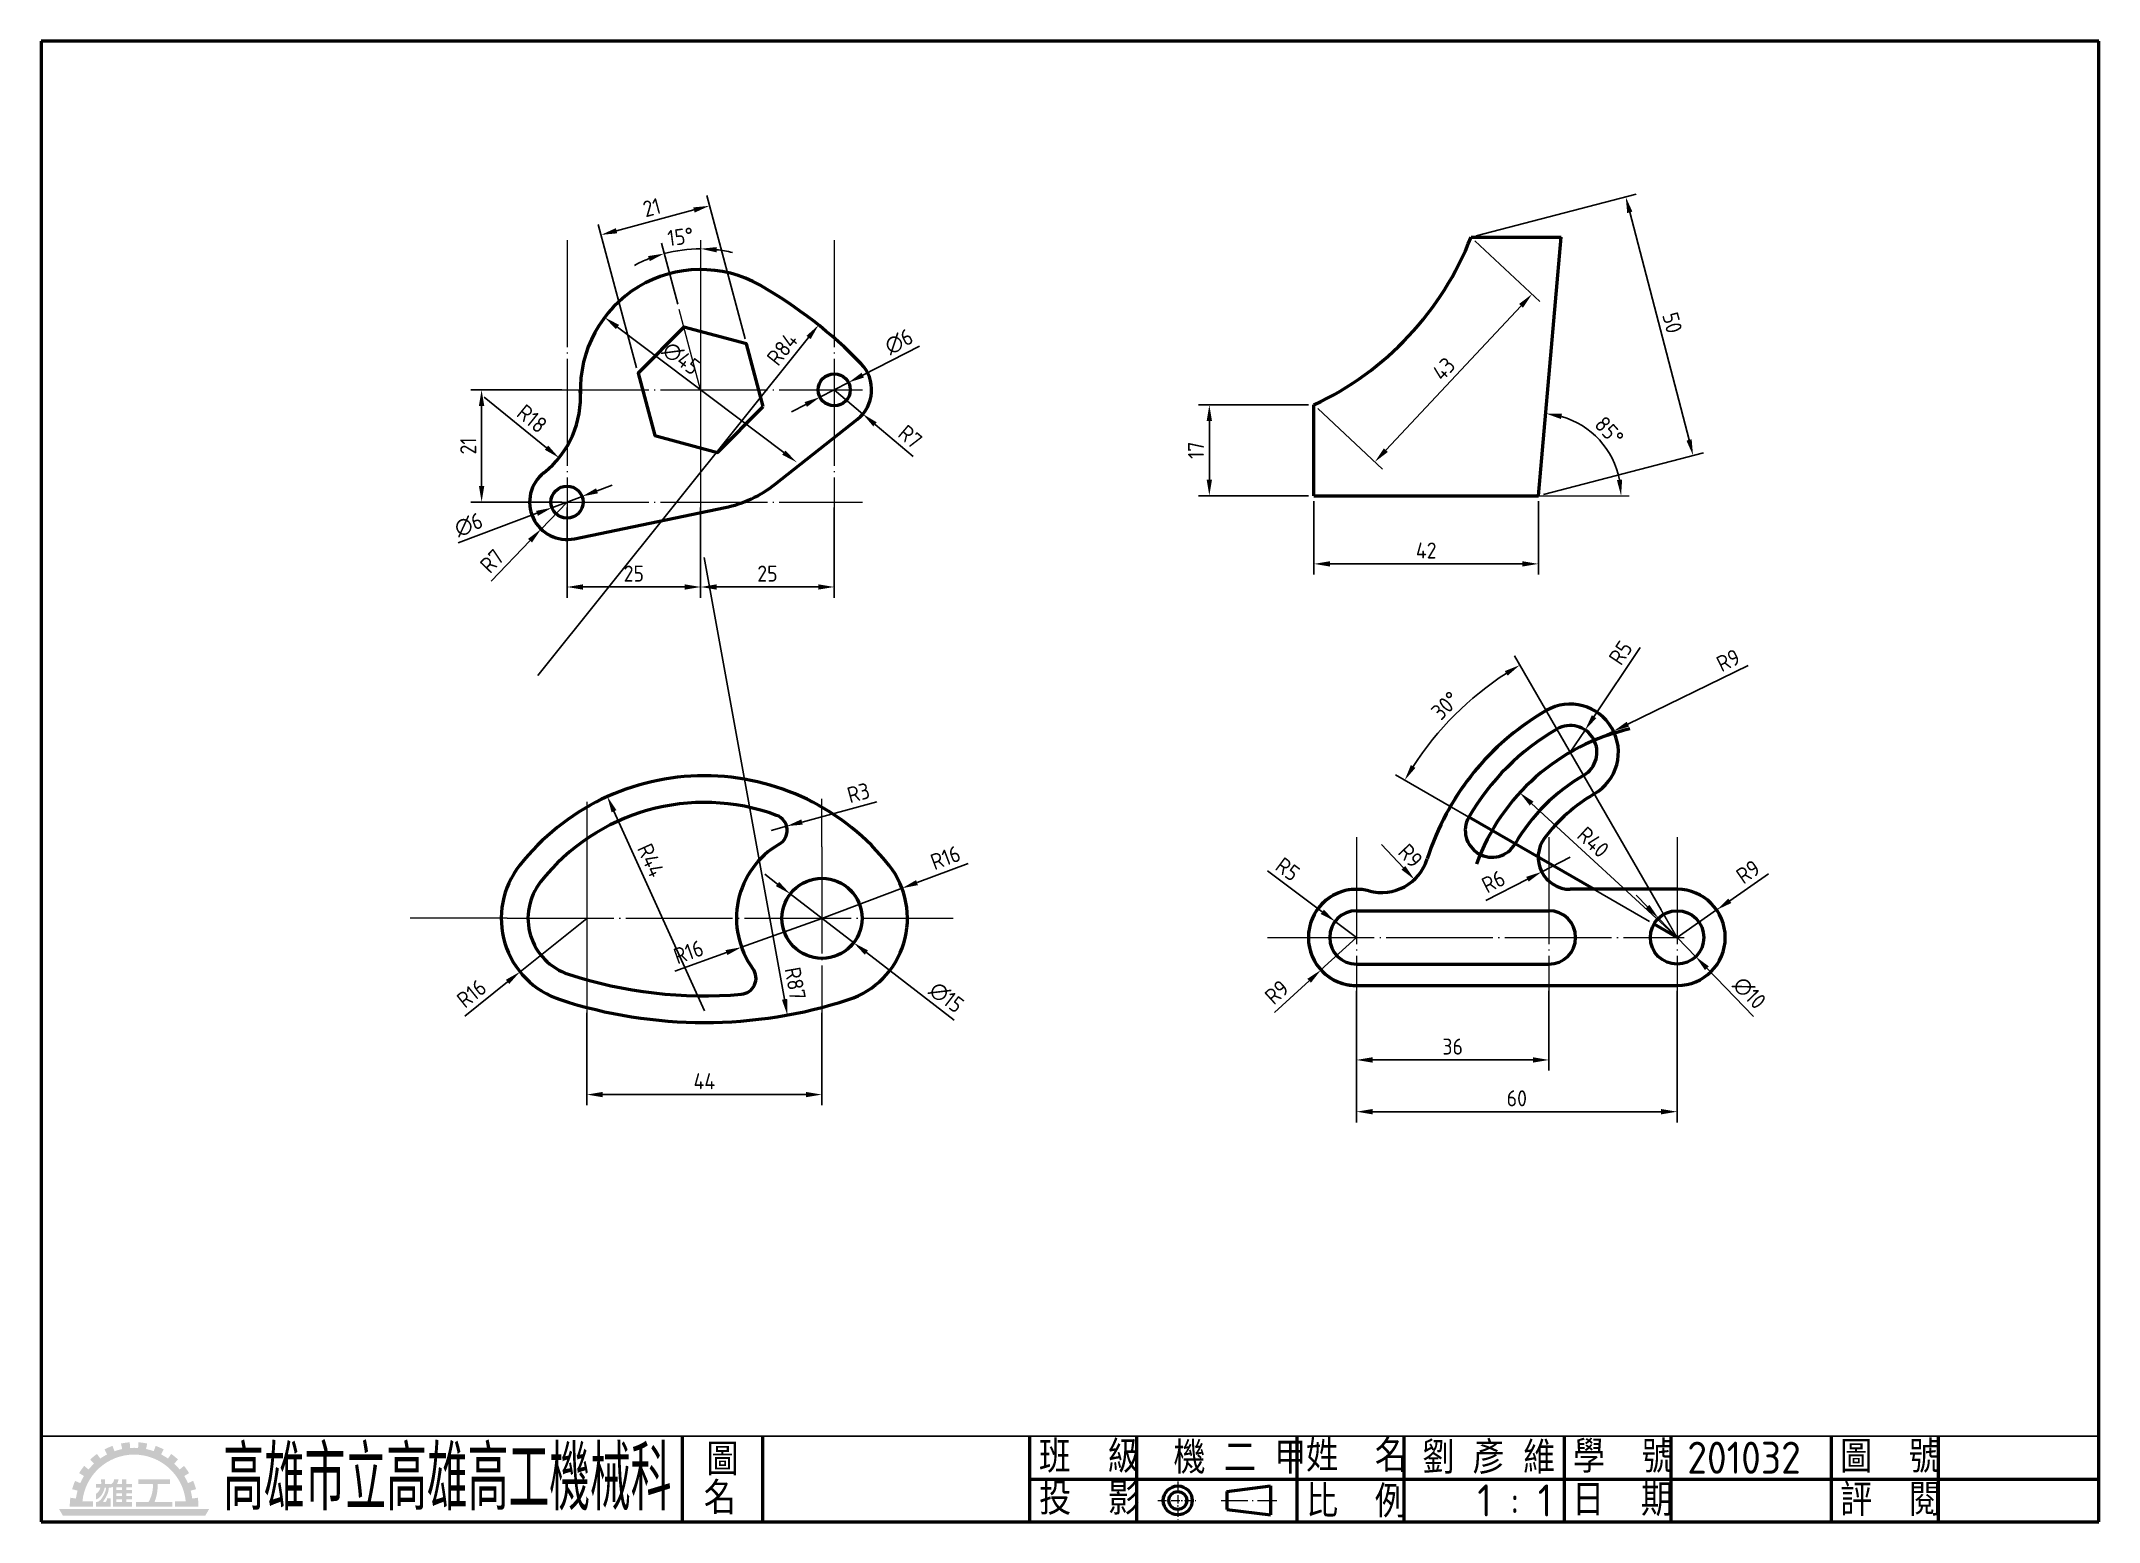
# Model space of a CAD drawing. Extents: x 25 to 410, y 10 to 287.
import ezdxf
from ezdxf.enums import TextEntityAlignment as Align

# ---------------------------------------------------------------- set-up
doc = ezdxf.new("R2010")
doc.units = 0
doc.header["$PDMODE"] = 3
for name, pattern in [('中心線', [22.2, 20, -1, 0.2, -1]), ('中心線5', [6.8, 5, -0.8, 0.2, -0.8]), ('中心線5偏位', [5.1, 2, -0.5, 0.1, -0.5, 2])]:
    doc.linetypes.add(name, pattern=pattern)
doc.layers.get('0').update_dxf_attribs({"linetype": 'CONTINUOUS'})
doc.layers.get('Defpoints').update_dxf_attribs({"linetype": 'CONTINUOUS'})
for name, color, linetype, lineweight in [('中心線層', 2, '中心線', 18), ('尺度線層', 3, 'CONTINUOUS', 18), ('文字層', 6, 'CONTINUOUS', 18), ('輪廓線層', 7, 'CONTINUOUS', 50)]:
    doc.layers.add(name, color=color, linetype=linetype, lineweight=lineweight)
doc.styles.add('CNS', font='isocp.shx', dxfattribs={"bigfont": 'chineset.shx'})
doc.dimstyles.new('CNS', dxfattribs={"dimscale": 0, "dimtxt": 3, "dimasz": 3, "dimexe": 2, "dimexo": 1, "dimgap": 1, "dimtad": 1, "dimdsep": 46, "dimtxsty": 'CNS', "dimcen": 0, "dimclrt": 1, "dimadec": 0, "dimazin": 0, "dimtfac": 1, "dimtmove": 0, "dimatfit": 3, "dimfxl": 1, "dimtolj": 1, "dimtzin": 0, "dimarcsym": 0})
doc.dimstyles.new('CNS$3', dxfattribs={"dimscale": 0, "dimtxt": 3, "dimasz": 3, "dimexe": 2, "dimexo": 1, "dimgap": 1, "dimtad": 1, "dimdsep": 46, "dimtxsty": 'CNS', "dimcen": 0, "dimclrt": 1, "dimadec": 0, "dimazin": 0, "dimtfac": 1, "dimtmove": 0, "dimatfit": 0, "dimfxl": 1, "dimtolj": 1, "dimtzin": 0, "dimarcsym": 0})
doc.dimstyles.new('CNS$4', dxfattribs={"dimscale": 0, "dimtxt": 3, "dimasz": 3, "dimexe": 2, "dimexo": 1, "dimgap": 1, "dimtad": 1, "dimdsep": 46, "dimtxsty": 'CNS', "dimcen": 0, "dimclrt": 1, "dimadec": 0, "dimazin": 0, "dimtfac": 1, "dimtmove": 0, "dimatfit": 0, "dimfxl": 1, "dimtolj": 1, "dimtzin": 0, "dimarcsym": 0})

# ---------------------------------------------------------------- blocks, each defined once
blk = doc.blocks.new('*D0')
at = {"layer": 'Defpoints', "color": 0}
for p in [(293.27, 164.41), (328.6, 123.66), (326.77, 121.83), (331.1, 119.33), (331.1, 119.33)]:
    blk.add_point(p, dxfattribs=at)
at = {"layer": '尺度線層', "color": 0, "lineweight": -2}
for p, q in [((328.1, 124.52), (300.67, 172.03)), ((325.9, 122.33), (278.4, 149.75))]:
    blk.add_line(p, q, dxfattribs=at)
blk.add_arc((331.1, 119.33), 58.85, 122.921, 147.079, dxfattribs=at)
at = {"layer": '尺度線層', "color": 0}
for points in [[(298.85, 169.16), (299.38, 168.3), (301.67, 170.29)], [(282.13, 151.05), (281.27, 151.57), (280.13, 148.75)]]:
    blk.add_solid(points, dxfattribs=at)
at = {"layer": '尺度線層', "color": 1, "insert": (287.72, 162.71), "char_height": 3, "attachment_point": 5, "rotation": 45, "style": 'CNS'}
blk.add_mtext('\\A1;30°', dxfattribs=at)
blk = doc.blocks.new('*D1')
at = {"layer": 'Defpoints', "color": 0}
for p in [(123.39, 200.77), (148.39, 200.77), (148.39, 184.89)]:
    blk.add_point(p, dxfattribs=at)
at = {"layer": '尺度線層', "color": 0, "lineweight": -2}
for p, q in [((123.39, 199.77), (123.39, 182.89)), ((148.39, 199.77), (148.39, 182.89)), ((126.39, 184.89), (145.39, 184.89))]:
    blk.add_line(p, q, dxfattribs=at)
at = {"layer": '尺度線層', "color": 0}
for points in [[(126.39, 185.39), (126.39, 184.39), (123.39, 184.89)], [(145.39, 185.39), (145.39, 184.39), (148.39, 184.89)]]:
    blk.add_solid(points, dxfattribs=at)
at = {"layer": '尺度線層', "color": 1, "insert": (135.89, 187.39), "char_height": 3, "attachment_point": 5, "style": 'CNS'}
blk.add_mtext('\\A1;25', dxfattribs=at)
blk = doc.blocks.new('*D2')
at = {"layer": 'Defpoints', "color": 0}
for p in [(148.39, 200.77), (173.39, 200.77), (173.39, 184.89)]:
    blk.add_point(p, dxfattribs=at)
at = {"layer": '尺度線層', "color": 0, "lineweight": -2}
for p, q in [((148.39, 199.77), (148.39, 182.89)), ((173.39, 199.77), (173.39, 182.89)), ((151.39, 184.89), (170.39, 184.89))]:
    blk.add_line(p, q, dxfattribs=at)
at = {"layer": '尺度線層', "color": 0}
for points in [[(151.39, 185.39), (151.39, 184.39), (148.39, 184.89)], [(170.39, 185.39), (170.39, 184.39), (173.39, 184.89)]]:
    blk.add_solid(points, dxfattribs=at)
at = {"layer": '尺度線層', "color": 1, "insert": (160.89, 187.39), "char_height": 3, "attachment_point": 5, "style": 'CNS'}
blk.add_mtext('\\A1;25', dxfattribs=at)
blk = doc.blocks.new('*D3')
at = {"layer": 'Defpoints', "color": 0}
for p in [(123.39, 221.77), (107.41, 200.77), (123.39, 200.77)]:
    blk.add_point(p, dxfattribs=at)
at = {"layer": '尺度線層', "color": 0, "lineweight": -2}
for p, q in [((122.39, 221.77), (105.41, 221.77)), ((107.41, 218.77), (107.41, 203.77)), ((122.39, 200.77), (105.41, 200.77))]:
    blk.add_line(p, q, dxfattribs=at)
at = {"layer": '尺度線層', "color": 0}
for points in [[(106.91, 218.77), (107.91, 218.77), (107.41, 221.77)], [(106.91, 203.77), (107.91, 203.77), (107.41, 200.77)]]:
    blk.add_solid(points, dxfattribs=at)
at = {"layer": '尺度線層', "color": 1, "insert": (104.91, 211.27), "char_height": 3, "attachment_point": 5, "rotation": 90, "style": 'CNS'}
blk.add_mtext('\\A1;21', dxfattribs=at)
blk = doc.blocks.new('*D4')
at = {"layer": 'Defpoints', "color": 0}
for p in [(126.2, 201.83), (120.58, 199.72)]:
    blk.add_point(p, dxfattribs=at)
at = {"layer": '尺度線層', "color": 0, "lineweight": -2}
for p, q in [((126.2, 201.83), (120.58, 199.72)), ((129.01, 202.88), (131.82, 203.94)), ((117.77, 198.67), (103.03, 193.13))]:
    blk.add_line(p, q, dxfattribs=at)
at = {"layer": '尺度線層', "color": 0}
for points in [[(128.83, 203.35), (129.18, 202.41), (126.2, 201.83)], [(117.6, 199.13), (117.95, 198.2), (120.58, 199.72)]]:
    blk.add_solid(points, dxfattribs=at)
at = {"layer": '尺度線層', "color": 1, "insert": (104.98, 196.53), "char_height": 3, "attachment_point": 5, "rotation": 20.5721, "style": 'CNS'}
blk.add_mtext('\\A1;∅6', dxfattribs=at)
blk = doc.blocks.new('*D5')
at = {"layer": 'Defpoints', "color": 0}
for p in [(123.39, 200.77), (118.55, 195.72)]:
    blk.add_point(p, dxfattribs=at)
at = {"layer": '尺度線層', "color": 0, "lineweight": -2}
for p, q in [((123.39, 200.77), (118.55, 195.72)), ((116.47, 193.56), (109.21, 185.98))]:
    blk.add_line(p, q, dxfattribs=at)
at = {"layer": '尺度線層', "color": 0}
blk.add_solid([(116.11, 193.9), (116.83, 193.21), (118.55, 195.72)], dxfattribs=at)
at = {"layer": '尺度線層', "color": 1, "insert": (109.34, 189.74), "char_height": 3, "attachment_point": 5, "rotation": 46.1966, "style": 'CNS'}
blk.add_mtext('\\A1;R7', dxfattribs=at)
blk = doc.blocks.new('*D6')
at = {"layer": 'Defpoints', "color": 0}
for p in [(107.91, 220.41), (121.89, 209.06)]:
    blk.add_point(p, dxfattribs=at)
at = {"layer": '尺度線層', "color": 0, "lineweight": -2}
blk.add_line((107.91, 220.41), (119.56, 210.95), dxfattribs=at)
at = {"layer": '尺度線層', "color": 0}
blk.add_solid([(119.87, 211.34), (119.24, 210.56), (121.89, 209.06)], dxfattribs=at)
at = {"layer": '尺度線層', "color": 1, "insert": (116.85, 216.37), "char_height": 3, "attachment_point": 5, "rotation": 320.9192, "style": 'CNS'}
blk.add_mtext('\\A1;R18', dxfattribs=at)
blk = doc.blocks.new('*D7')
at = {"layer": 'Defpoints', "color": 0}
for p in [(170.72, 220.41), (176.06, 223.14)]:
    blk.add_point(p, dxfattribs=at)
at = {"layer": '尺度線層', "color": 0, "lineweight": -2}
for p, q in [((178.73, 224.51), (189.32, 229.94)), ((170.72, 220.41), (176.06, 223.14)), ((168.05, 219.04), (165.38, 217.67))]:
    blk.add_line(p, q, dxfattribs=at)
at = {"layer": '尺度線層', "color": 0}
for points in [[(178.5, 224.96), (178.96, 224.07), (176.06, 223.14)], [(167.82, 219.48), (168.28, 218.59), (170.72, 220.41)]]:
    blk.add_solid(points, dxfattribs=at)
at = {"layer": '尺度線層', "color": 1, "insert": (185.49, 230.78), "char_height": 3, "attachment_point": 5, "rotation": 27.1392, "style": 'CNS'}
blk.add_mtext('\\A1;∅6', dxfattribs=at)
blk = doc.blocks.new('*D8')
at = {"layer": 'Defpoints', "color": 0}
for p in [(173.39, 221.77), (178.73, 217.25)]:
    blk.add_point(p, dxfattribs=at)
at = {"layer": '尺度線層', "color": 0, "lineweight": -2}
for p, q in [((173.39, 221.77), (178.73, 217.25)), ((181.02, 215.31), (188.13, 209.29))]:
    blk.add_line(p, q, dxfattribs=at)
at = {"layer": '尺度線層', "color": 0}
blk.add_solid([(181.34, 215.69), (180.7, 214.93), (178.73, 217.25)], dxfattribs=at)
at = {"layer": '尺度線層', "color": 1, "insert": (187.61, 213), "char_height": 3, "attachment_point": 5, "rotation": 319.7142, "style": 'CNS'}
blk.add_mtext('\\A1;R7', dxfattribs=at)
blk = doc.blocks.new('*D9')
at = {"layer": 'Defpoints', "color": 0}
for p in [(150.04, 256.19), (156.96, 230.35), (136.68, 224.91)]:
    blk.add_point(p, dxfattribs=at)
at = {"layer": '尺度線層', "color": 0, "lineweight": -2}
for p, q in [((156.71, 231.31), (149.52, 258.12)), ((132.65, 251.53), (147.14, 255.42)), ((136.42, 225.88), (129.24, 252.69))]:
    blk.add_line(p, q, dxfattribs=at)
at = {"layer": '尺度線層', "color": 0}
for points in [[(147.01, 255.9), (147.27, 254.93), (150.04, 256.19)], [(132.52, 252.02), (132.78, 251.05), (129.76, 250.76)]]:
    blk.add_solid(points, dxfattribs=at)
at = {"layer": '尺度線層', "color": 1, "insert": (139.25, 255.89), "char_height": 3, "attachment_point": 5, "rotation": 15, "style": 'CNS'}
blk.add_mtext('\\A1;21', dxfattribs=at)
blk = doc.blocks.new('*D10')
at = {"layer": 'Defpoints', "color": 0}
for p in [(130.43, 235.33), (166.35, 208.22)]:
    blk.add_point(p, dxfattribs=at)
at = {"layer": '尺度線層', "color": 0, "lineweight": -2}
blk.add_line((163.95, 210.02), (132.83, 233.52), dxfattribs=at)
at = {"layer": '尺度線層', "color": 0}
for points in [[(133.13, 233.92), (132.53, 233.12), (130.43, 235.33)], [(164.26, 210.42), (163.65, 209.63), (166.35, 208.22)]]:
    blk.add_solid(points, dxfattribs=at)
at = {"layer": '尺度線層', "color": 1, "insert": (144.76, 227.65), "char_height": 3, "attachment_point": 5, "rotation": 322.9493, "style": 'CNS'}
blk.add_mtext('\\A1;∅45', dxfattribs=at)
blk = doc.blocks.new('*D11')
at = {"layer": 'Defpoints', "color": 0}
for p in [(170.46, 233.9), (117.96, 168.33)]:
    blk.add_point(p, dxfattribs=at)
at = {"layer": '尺度線層', "color": 0, "lineweight": -2}
blk.add_line((117.96, 168.33), (168.58, 231.56), dxfattribs=at)
at = {"layer": '尺度線層', "color": 0}
blk.add_solid([(168.19, 231.87), (168.97, 231.25), (170.46, 233.9)], dxfattribs=at)
at = {"layer": '尺度線層', "color": 1, "insert": (163.67, 229.42), "char_height": 3, "attachment_point": 5, "rotation": 51.3153, "style": 'CNS'}
blk.add_mtext('\\A1;R84', dxfattribs=at)
blk = doc.blocks.new('*D12')
at = {"layer": 'Defpoints', "color": 0}
for p in [(146.09, 248.06), (148.39, 249.78), (144.36, 236.82), (148.39, 221.77), (148.39, 196.62)]:
    blk.add_point(p, dxfattribs=at)
at = {"layer": '尺度線層', "color": 0, "lineweight": -2}
blk.add_line((144.1, 237.78), (141.05, 249.19), dxfattribs=at)
for start, end in [(90, 105), (76.9623, 83.4812), (111.5188, 118.0377)]:
    blk.add_arc((148.39, 221.77), 26.38, start, end, dxfattribs=at)
at = {"layer": '尺度線層', "color": 0}
for points in [[(138.56, 246.79), (138.87, 245.84), (141.56, 247.26)], [(151.36, 247.49), (151.42, 248.48), (148.39, 248.16)]]:
    blk.add_solid(points, dxfattribs=at)
at = {"layer": '尺度線層', "color": 1, "insert": (144.62, 250.41), "char_height": 3, "attachment_point": 5, "rotation": 7.5, "style": 'CNS'}
blk.add_mtext('\\A1;15°', dxfattribs=at)
blk = doc.blocks.new('*D13')
at = {"layer": 'Defpoints', "color": 0}
for p in [(263.15, 201.96), (305.15, 201.96), (305.15, 189.21)]:
    blk.add_point(p, dxfattribs=at)
at = {"layer": '尺度線層', "color": 0, "lineweight": -2}
for p, q in [((263.15, 200.96), (263.15, 187.21)), ((305.15, 200.96), (305.15, 187.21)), ((266.15, 189.21), (302.15, 189.21))]:
    blk.add_line(p, q, dxfattribs=at)
at = {"layer": '尺度線層', "color": 0}
for points in [[(266.15, 189.71), (266.15, 188.71), (263.15, 189.21)], [(302.15, 189.71), (302.15, 188.71), (305.15, 189.21)]]:
    blk.add_solid(points, dxfattribs=at)
at = {"layer": '尺度線層', "color": 1, "insert": (284.15, 191.71), "char_height": 3, "attachment_point": 5, "style": 'CNS'}
blk.add_mtext('\\A1;42', dxfattribs=at)
blk = doc.blocks.new('*D14')
at = {"layer": 'Defpoints', "color": 0}
for p in [(263.15, 218.96), (243.57, 201.96), (263.15, 201.96)]:
    blk.add_point(p, dxfattribs=at)
at = {"layer": '尺度線層', "color": 0, "lineweight": -2}
for p, q in [((262.15, 218.96), (241.57, 218.96)), ((243.57, 215.96), (243.57, 204.96)), ((262.15, 201.96), (241.57, 201.96))]:
    blk.add_line(p, q, dxfattribs=at)
at = {"layer": '尺度線層', "color": 0}
for points in [[(243.07, 215.96), (244.07, 215.96), (243.57, 218.96)], [(243.07, 204.96), (244.07, 204.96), (243.57, 201.96)]]:
    blk.add_solid(points, dxfattribs=at)
at = {"layer": '尺度線層', "color": 1, "insert": (241.07, 210.46), "char_height": 3, "attachment_point": 5, "rotation": 90, "style": 'CNS'}
blk.add_mtext('\\A1;17', dxfattribs=at)
blk = doc.blocks.new('*D15')
at = {"layer": 'Defpoints', "color": 0}
for p in [(292.54, 250.34), (303.94, 239.67), (263.15, 218.96)]:
    blk.add_point(p, dxfattribs=at)
at = {"layer": '尺度線層', "color": 0, "lineweight": -2}
for p, q in [((293.27, 249.66), (305.4, 238.31)), ((276.59, 210.48), (301.89, 237.48)), ((263.88, 218.28), (276, 206.92))]:
    blk.add_line(p, q, dxfattribs=at)
at = {"layer": '尺度線層', "color": 0}
for points in [[(301.52, 237.83), (302.25, 237.14), (303.94, 239.67)], [(276.23, 210.82), (276.96, 210.14), (274.54, 208.29)]]:
    blk.add_solid(points, dxfattribs=at)
at = {"layer": '尺度線層', "color": 1, "insert": (287.42, 225.69), "char_height": 3, "attachment_point": 5, "rotation": 46.8762, "style": 'CNS'}
blk.add_mtext('\\A1;43', dxfattribs=at)
blk = doc.blocks.new('*D17')
at = {"layer": 'Defpoints', "color": 0}
for p in [(292.54, 250.34), (334.08, 209.5), (305.15, 201.96)]:
    blk.add_point(p, dxfattribs=at)
at = {"layer": '尺度線層', "color": 0, "lineweight": -2}
for p, q in [((293.51, 250.6), (323.41, 258.39)), ((322.23, 254.98), (333.33, 212.4)), ((306.12, 202.21), (336.02, 210))]:
    blk.add_line(p, q, dxfattribs=at)
at = {"layer": '尺度線層', "color": 0}
for points in [[(322.72, 255.1), (321.75, 254.85), (321.48, 257.88)], [(333.81, 212.53), (332.84, 212.27), (334.08, 209.5)]]:
    blk.add_solid(points, dxfattribs=at)
at = {"layer": '尺度線層', "color": 1, "insert": (330.2, 234.32), "char_height": 3, "attachment_point": 5, "rotation": 284.6032, "style": 'CNS'}
blk.add_mtext('\\A1;50', dxfattribs=at)
blk = doc.blocks.new('*D18')
at = {"layer": 'Defpoints', "color": 0}
for p in [(309.38, 250.34), (318.75, 209.29), (305.15, 201.96), (305.15, 201.96), (322.14, 201.96)]:
    blk.add_point(p, dxfattribs=at)
at = {"layer": '尺度線層', "color": 0, "lineweight": -2}
blk.add_arc((305.15, 201.96), 15.45, 11.1395, 73.8605, dxfattribs=at)
at = {"layer": '尺度線層', "color": 0}
for points in [[(309.36, 216.31), (309.54, 217.3), (306.5, 217.35)], [(320.81, 204.99), (319.82, 204.9), (320.61, 201.96)]]:
    blk.add_solid(points, dxfattribs=at)
at = {"layer": '尺度線層', "color": 1, "insert": (318.39, 214.09), "char_height": 3, "attachment_point": 5, "rotation": 312.5, "style": 'CNS'}
blk.add_mtext('\\A1;85°', dxfattribs=at)
blk = doc.blocks.new('*D19')
at = {"layer": 'Defpoints', "color": 0}
for p in [(127.09, 106.23), (171.09, 106.24), (171.09, 89.93)]:
    blk.add_point(p, dxfattribs=at)
at = {"layer": '尺度線層', "color": 0, "lineweight": -2}
for p, q in [((127.09, 105.23), (127.09, 87.93)), ((171.09, 105.24), (171.09, 87.93)), ((130.09, 89.93), (168.09, 89.93))]:
    blk.add_line(p, q, dxfattribs=at)
at = {"layer": '尺度線層', "color": 0}
for points in [[(130.09, 90.43), (130.09, 89.43), (127.09, 89.93)], [(168.09, 90.43), (168.09, 89.43), (171.09, 89.93)]]:
    blk.add_solid(points, dxfattribs=at)
at = {"layer": '尺度線層', "color": 1, "insert": (149.09, 92.43), "char_height": 3, "attachment_point": 5, "style": 'CNS'}
blk.add_mtext('\\A1;44', dxfattribs=at)
blk = doc.blocks.new('*D20')
at = {"layer": 'Defpoints', "color": 0}
for p in [(127.09, 122.9), (114.6, 112.9)]:
    blk.add_point(p, dxfattribs=at)
at = {"layer": '尺度線層', "color": 0, "lineweight": -2}
for p, q in [((127.09, 122.9), (114.6, 112.9)), ((112.26, 111.02), (104.26, 104.62))]:
    blk.add_line(p, q, dxfattribs=at)
at = {"layer": '尺度線層', "color": 0}
blk.add_solid([(111.95, 111.41), (112.57, 110.63), (114.6, 112.9)], dxfattribs=at)
at = {"layer": '尺度線層', "color": 1, "insert": (105.53, 108.83), "char_height": 3, "attachment_point": 5, "rotation": 38.6923, "style": 'CNS'}
blk.add_mtext('\\A1;R16', dxfattribs=at)
blk = doc.blocks.new('*D22')
at = {"layer": 'Defpoints', "color": 0}
for p in [(165.15, 127.48), (177.03, 118.33)]:
    blk.add_point(p, dxfattribs=at)
at = {"layer": '尺度線層', "color": 0, "lineweight": -2}
for p, q in [((162.77, 129.31), (160.4, 131.14)), ((165.15, 127.48), (177.03, 118.33)), ((179.41, 116.5), (195.84, 103.84))]:
    blk.add_line(p, q, dxfattribs=at)
at = {"layer": '尺度線層', "color": 0}
for points in [[(163.08, 129.71), (162.47, 128.92), (165.15, 127.48)], [(179.71, 116.89), (179.1, 116.1), (177.03, 118.33)]]:
    blk.add_solid(points, dxfattribs=at)
at = {"layer": '尺度線層', "color": 1, "insert": (194.38, 108.11), "char_height": 3, "attachment_point": 5, "rotation": 322.3863, "style": 'CNS'}
blk.add_mtext('\\A1;∅15', dxfattribs=at)
blk = doc.blocks.new('*D23')
at = {"layer": 'Defpoints', "color": 0}
for p in [(186.07, 128.53), (171.09, 122.9)]:
    blk.add_point(p, dxfattribs=at)
at = {"layer": '尺度線層', "color": 0, "lineweight": -2}
for p, q in [((188.88, 129.58), (198.47, 133.18)), ((171.09, 122.9), (186.07, 128.53))]:
    blk.add_line(p, q, dxfattribs=at)
at = {"layer": '尺度線層', "color": 0}
blk.add_solid([(188.7, 130.05), (189.05, 129.11), (186.07, 128.53)], dxfattribs=at)
at = {"layer": '尺度線層', "color": 1, "insert": (194.2, 134.25), "char_height": 3, "attachment_point": 5, "rotation": 20.5678, "style": 'CNS'}
blk.add_mtext('\\A1;R16', dxfattribs=at)
blk = doc.blocks.new('*D24')
at = {"layer": 'Defpoints', "color": 0}
for p in [(171.09, 122.9), (156.03, 117.5)]:
    blk.add_point(p, dxfattribs=at)
at = {"layer": '尺度線層', "color": 0, "lineweight": -2}
for p, q in [((171.09, 122.9), (156.03, 117.5)), ((153.21, 116.49), (143.56, 113.02))]:
    blk.add_line(p, q, dxfattribs=at)
at = {"layer": '尺度線層', "color": 0}
blk.add_solid([(153.04, 116.96), (153.38, 116.02), (156.03, 117.5)], dxfattribs=at)
at = {"layer": '尺度線層', "color": 1, "insert": (146.13, 116.6), "char_height": 3, "attachment_point": 5, "rotation": 19.7446, "style": 'CNS'}
blk.add_mtext('\\A1;R16', dxfattribs=at)
blk = doc.blocks.new('*D26')
at = {"layer": 'Defpoints', "color": 0}
for p in [(161.57, 139.35), (164.47, 140.14)]:
    blk.add_point(p, dxfattribs=at)
at = {"layer": '尺度線層', "color": 0, "lineweight": -2}
for p, q in [((167.36, 140.92), (181.34, 144.72)), ((161.57, 139.35), (164.47, 140.14))]:
    blk.add_line(p, q, dxfattribs=at)
at = {"layer": '尺度線層', "color": 0}
blk.add_solid([(167.23, 141.41), (167.49, 140.44), (164.47, 140.14)], dxfattribs=at)
at = {"layer": '尺度線層', "color": 1, "insert": (177.92, 146.38), "char_height": 3, "attachment_point": 5, "rotation": 15.1977, "style": 'CNS'}
blk.add_mtext('\\A1;R3', dxfattribs=at)
blk = doc.blocks.new('*D27')
at = {"layer": 'Defpoints', "color": 0}
for p in [(130.94, 145.67), (149.09, 105.58)]:
    blk.add_point(p, dxfattribs=at)
at = {"layer": '尺度線層', "color": 0, "lineweight": -2}
blk.add_line((149.09, 105.58), (132.18, 142.93), dxfattribs=at)
at = {"layer": '尺度線層', "color": 0}
blk.add_solid([(132.64, 143.14), (131.73, 142.73), (130.94, 145.67)], dxfattribs=at)
at = {"layer": '尺度線層', "color": 1, "insert": (139.08, 133.75), "char_height": 3, "attachment_point": 5, "rotation": 294.3583, "style": 'CNS'}
blk.add_mtext('\\A1;R44', dxfattribs=at)
blk = doc.blocks.new('*D29')
at = {"layer": 'Defpoints', "color": 0}
for p in [(149.08, 190.41), (164.62, 104.81)]:
    blk.add_point(p, dxfattribs=at)
at = {"layer": '尺度線層', "color": 0, "lineweight": -2}
blk.add_line((149.08, 190.41), (164.09, 107.76), dxfattribs=at)
at = {"layer": '尺度線層', "color": 0}
blk.add_solid([(164.58, 107.85), (163.6, 107.67), (164.62, 104.81)], dxfattribs=at)
at = {"layer": '尺度線層', "color": 1, "insert": (166.09, 110.7), "char_height": 3, "attachment_point": 5, "rotation": 280.2884, "style": 'CNS'}
blk.add_mtext('\\A1;R87', dxfattribs=at)
blk = doc.blocks.new('*D30')
at = {"layer": 'Defpoints', "color": 0}
for p in [(271.1, 110.33), (307.1, 110.33), (307.1, 96.41)]:
    blk.add_point(p, dxfattribs=at)
at = {"layer": '尺度線層', "color": 0, "lineweight": -2}
for p, q in [((271.1, 109.33), (271.1, 94.41)), ((307.1, 109.33), (307.1, 94.41)), ((274.1, 96.41), (304.1, 96.41))]:
    blk.add_line(p, q, dxfattribs=at)
at = {"layer": '尺度線層', "color": 0}
for points in [[(274.1, 96.91), (274.1, 95.91), (271.1, 96.41)], [(304.1, 96.91), (304.1, 95.91), (307.1, 96.41)]]:
    blk.add_solid(points, dxfattribs=at)
at = {"layer": '尺度線層', "color": 1, "insert": (289.1, 98.91), "char_height": 3, "attachment_point": 5, "style": 'CNS'}
blk.add_mtext('\\A1;36', dxfattribs=at)
blk = doc.blocks.new('*D31')
at = {"layer": 'Defpoints', "color": 0}
for p in [(271.1, 110.33), (331.1, 110.33), (331.1, 86.73)]:
    blk.add_point(p, dxfattribs=at)
at = {"layer": '尺度線層', "color": 0, "lineweight": -2}
for p, q in [((271.1, 109.33), (271.1, 84.73)), ((331.1, 109.33), (331.1, 84.73)), ((274.1, 86.73), (328.1, 86.73))]:
    blk.add_line(p, q, dxfattribs=at)
at = {"layer": '尺度線層', "color": 0}
for points in [[(274.1, 87.23), (274.1, 86.23), (271.1, 86.73)], [(328.1, 87.23), (328.1, 86.23), (331.1, 86.73)]]:
    blk.add_solid(points, dxfattribs=at)
at = {"layer": '尺度線層', "color": 1, "insert": (301.1, 89.23), "char_height": 3, "attachment_point": 5, "style": 'CNS'}
blk.add_mtext('\\A1;60', dxfattribs=at)
blk = doc.blocks.new('*D32')
at = {"layer": 'Defpoints', "color": 0}
for p in [(275.77, 136.71), (281.94, 130.17)]:
    blk.add_point(p, dxfattribs=at)
at = {"layer": '尺度線層', "color": 0, "lineweight": -2}
blk.add_line((275.77, 136.71), (279.88, 132.35), dxfattribs=at)
at = {"layer": '尺度線層', "color": 0}
blk.add_solid([(280.25, 132.69), (279.52, 132.01), (281.94, 130.17)], dxfattribs=at)
at = {"layer": '尺度線層', "color": 1, "insert": (281.2, 134.59), "char_height": 3, "attachment_point": 5, "rotation": 313.3377, "style": 'CNS'}
blk.add_mtext('\\A1;R9', dxfattribs=at)
blk = doc.blocks.new('*D33')
at = {"layer": 'Defpoints', "color": 0}
for p in [(271.1, 119.33), (264.46, 113.25)]:
    blk.add_point(p, dxfattribs=at)
at = {"layer": '尺度線層', "color": 0, "lineweight": -2}
for p, q in [((271.1, 119.33), (264.46, 113.25)), ((262.25, 111.23), (255.75, 105.27))]:
    blk.add_line(p, q, dxfattribs=at)
at = {"layer": '尺度線層', "color": 0}
blk.add_solid([(261.91, 111.59), (262.59, 110.86), (264.46, 113.25)], dxfattribs=at)
at = {"layer": '尺度線層', "color": 1, "insert": (256.2, 109.08), "char_height": 3, "attachment_point": 5, "rotation": 42.4715, "style": 'CNS'}
blk.add_mtext('\\A1;R9', dxfattribs=at)
blk = doc.blocks.new('*D34')
at = {"layer": 'Defpoints', "color": 0}
for p in [(267.1, 122.33), (271.1, 119.33)]:
    blk.add_point(p, dxfattribs=at)
at = {"layer": '尺度線層', "color": 0, "lineweight": -2}
for p, q in [((264.7, 124.12), (254.44, 131.81)), ((271.1, 119.33), (267.1, 122.33))]:
    blk.add_line(p, q, dxfattribs=at)
at = {"layer": '尺度線層', "color": 0}
blk.add_solid([(265, 124.52), (264.4, 123.72), (267.1, 122.33)], dxfattribs=at)
at = {"layer": '尺度線層', "color": 1, "insert": (258.23, 132.09), "char_height": 3, "attachment_point": 5, "rotation": 323.1613, "style": 'CNS'}
blk.add_mtext('\\A1;R5', dxfattribs=at)
blk = doc.blocks.new('*D35')
at = {"layer": 'Defpoints', "color": 0}
for p in [(305.76, 131.6), (311.1, 134.33)]:
    blk.add_point(p, dxfattribs=at)
at = {"layer": '尺度線層', "color": 0, "lineweight": -2}
for p, q in [((311.1, 134.33), (305.76, 131.6)), ((303.09, 130.23), (295.3, 126.24))]:
    blk.add_line(p, q, dxfattribs=at)
at = {"layer": '尺度線層', "color": 0}
blk.add_solid([(302.86, 130.67), (303.32, 129.78), (305.76, 131.6)], dxfattribs=at)
at = {"layer": '尺度線層', "color": 1, "insert": (296.72, 129.78), "char_height": 3, "attachment_point": 5, "rotation": 27.0953, "style": 'CNS'}
blk.add_mtext('\\A1;R6', dxfattribs=at)
blk = doc.blocks.new('*D36')
at = {"layer": 'Defpoints', "color": 0}
for p in [(338.49, 124.47), (331.1, 119.33)]:
    blk.add_point(p, dxfattribs=at)
at = {"layer": '尺度線層', "color": 0, "lineweight": -2}
for p, q in [((340.95, 126.18), (348.19, 131.21)), ((331.1, 119.33), (338.49, 124.47))]:
    blk.add_line(p, q, dxfattribs=at)
at = {"layer": '尺度線層', "color": 0}
blk.add_solid([(340.67, 126.59), (341.24, 125.77), (338.49, 124.47)], dxfattribs=at)
at = {"layer": '尺度線層', "color": 1, "insert": (344.38, 131.6), "char_height": 3, "attachment_point": 5, "rotation": 34.811, "style": 'CNS'}
blk.add_mtext('\\A1;R9', dxfattribs=at)
blk = doc.blocks.new('*D37')
at = {"layer": 'Defpoints', "color": 0}
for p in [(301.66, 146.4), (331.1, 119.33)]:
    blk.add_point(p, dxfattribs=at)
at = {"layer": '尺度線層', "color": 0, "lineweight": -2}
blk.add_line((331.1, 119.33), (303.86, 144.37), dxfattribs=at)
at = {"layer": '尺度線層', "color": 0}
blk.add_solid([(304.2, 144.74), (303.53, 144), (301.66, 146.4)], dxfattribs=at)
at = {"layer": '尺度線層', "color": 1, "insert": (315.4, 137.16), "char_height": 3, "attachment_point": 5, "rotation": 317.401, "style": 'CNS'}
blk.add_mtext('\\A1;R40', dxfattribs=at)
blk = doc.blocks.new('*D38')
at = {"layer": 'Defpoints', "color": 0}
for p in [(313.88, 158.13), (311.1, 153.97)]:
    blk.add_point(p, dxfattribs=at)
at = {"layer": '尺度線層', "color": 0, "lineweight": -2}
for p, q in [((315.54, 160.62), (324.19, 173.57)), ((311.1, 153.97), (313.88, 158.13))]:
    blk.add_line(p, q, dxfattribs=at)
at = {"layer": '尺度線層', "color": 0}
blk.add_solid([(315.13, 160.9), (315.96, 160.34), (313.88, 158.13)], dxfattribs=at)
at = {"layer": '尺度線層', "color": 1, "insert": (320.52, 172.58), "char_height": 3, "attachment_point": 5, "rotation": 56.27, "style": 'CNS'}
blk.add_mtext('\\A1;R5', dxfattribs=at)
blk = doc.blocks.new('*D39')
at = {"layer": 'Defpoints', "color": 0}
for p in [(319.19, 157.91), (311.1, 153.97)]:
    blk.add_point(p, dxfattribs=at)
at = {"layer": '尺度線層', "color": 0, "lineweight": -2}
for p, q in [((321.89, 159.23), (344.38, 170.2)), ((311.1, 153.97), (319.19, 157.91))]:
    blk.add_line(p, q, dxfattribs=at)
at = {"layer": '尺度線層', "color": 0}
blk.add_solid([(321.67, 159.68), (322.1, 158.78), (319.19, 157.91)], dxfattribs=at)
at = {"layer": '尺度線層', "color": 1, "insert": (340.67, 171.17), "char_height": 3, "attachment_point": 5, "rotation": 26.0024, "style": 'CNS'}
blk.add_mtext('\\A1;R9', dxfattribs=at)
blk = doc.blocks.new('*D40')
at = {"layer": 'Defpoints', "color": 0}
for p in [(327.63, 122.92), (334.57, 115.73)]:
    blk.add_point(p, dxfattribs=at)
at = {"layer": '尺度線層', "color": 0, "lineweight": -2}
for p, q in [((325.54, 125.08), (323.46, 127.24)), ((327.63, 122.92), (334.57, 115.73)), ((336.66, 113.58), (345.39, 104.54))]:
    blk.add_line(p, q, dxfattribs=at)
at = {"layer": '尺度線層', "color": 0}
for points in [[(325.9, 125.43), (325.18, 124.73), (327.63, 122.92)], [(337.02, 113.92), (336.3, 113.23), (334.57, 115.73)]]:
    blk.add_solid(points, dxfattribs=at)
at = {"layer": '尺度線層', "color": 1, "insert": (344.61, 108.94), "char_height": 3, "attachment_point": 5, "rotation": 314.0183, "style": 'CNS'}
blk.add_mtext('\\A1;∅10', dxfattribs=at)

msp = doc.modelspace()

# ---------------------------------------------------------------- hatches: boundary and pattern name
at = {"layer": '文字層'}
h = msp.add_hatch(color=256, dxfattribs=at)
h.paths.add_polyline_path([(47.444, 22.616), (47.93, 23.553, 0.034161), (46.423, 24.208), (46.069, 23.213, 0.034161), (44.626, 23.617), (44.841, 24.651, 0.034161), (43.213, 24.875), (43.141, 23.821, 0.034161), (41.642, 23.821), (41.57, 24.875, 0.034161), (39.942, 24.651), (40.157, 23.617, 0.034161), (38.714, 23.213), (38.36, 24.208, 0.034161), (36.853, 23.553), (37.339, 22.616, 0.034161), (36.058, 21.837), (35.449, 22.699, 0.034161), (34.174, 21.663), (34.895, 20.891, 0.034161), (33.872, 19.795), (33.053, 20.462, 0.034161), (32.105, 19.119), (33.008, 18.571, 0.034161), (32.318, 17.24), (31.35, 17.661, 0.034161), (30.799, 16.112), (31.816, 15.827, 0.034161), (31.511, 14.36), (30.465, 14.504, 0.034161), (30.353, 12.864), (32.676, 12.864), (34.725, 12.864), (34.725, 13.815), (32.723, 13.815, -0.906522), (52.06, 13.815), (50.058, 13.815), (50.058, 12.864), (52.107, 12.864), (54.43, 12.864, 0.034161), (54.318, 14.504), (53.271, 14.36, 0.034161), (52.966, 15.827), (53.983, 16.112, 0.034161), (53.433, 17.661), (52.465, 17.24, 0.034161), (51.775, 18.571), (52.677, 19.119, 0.034161), (51.73, 20.462), (50.911, 19.795, 0.034161), (49.887, 20.891), (50.608, 21.663, 0.034161), (49.334, 22.699), (48.725, 21.837, 0.034161)])
h.paths.add_polyline_path([(56.436, 12.4), (28.347, 12.4), (29.086, 11.133), (55.697, 11.133)])
h.paths.add_polyline_path([(46.772, 16.976, -0.4324623), (46.877, 17.088), (49.129, 17.088), (49.129, 17.933), (43.173, 17.933), (43.173, 17.088), (45.816, 17.088, -0.4062896), (45.922, 16.986, -0.1355675), (45.125, 13.763, -0.2710986), (45.033, 13.709), (42.771, 13.709), (42.771, 12.864), (49.53, 12.864), (49.53, 13.709), (46.349, 13.709, -0.534383), (46.251, 13.855, 0.1140408)], flags=17)
edge = h.paths.add_edge_path(flags=17)
edge.add_line((42.011, 17.088), (40.955, 17.088))
edge.add_line((40.955, 17.088), (40.955, 17.933))
edge.add_line((40.955, 17.933), (40.11, 17.933))
edge.add_line((40.11, 17.933), (40.11, 17.088))
edge.add_line((40.11, 17.088), (39.187, 17.088))
edge.add_arc((36.665, 18.427), 2.855, 332.04919, 350.04876)
edge.add_line((39.477, 17.933), (38.632, 17.933))
edge.add_arc((37.652, 17.916), 0.98, -69.28167, 0.98538, ccw=False)
edge.add_line((37.999, 17), (37.998, 17.088))
edge.add_line((37.998, 17.088), (36.943, 17.088))
edge.add_spline(control_points=[(36.943, 17.088), (36.943, 17.089), (36.958, 17.371), (36.968, 17.652), (36.971, 17.933)], knot_values=[0, 0, 0, 0, 0.0095957, 4.0021691, 4.0021691, 4.0021691, 4.0021691], degree=3, periodic=0)
edge.add_line((36.971, 17.933), (36.204, 17.933))
edge.add_spline(control_points=[(36.204, 17.933), (36.213, 17.666), (36.243, 17.394), (36.228, 17.128)], knot_values=[0, 0, 0, 0, 3.8001495, 3.8001495, 3.8001495, 3.8001495], degree=3, periodic=0)
edge.add_arc((36.185, 17.131), 0.0422, -90, 0.98697, ccw=False)
edge.add_line((36.185, 17.088), (35.253, 17.088))
edge.add_line((35.253, 17.088), (35.253, 16.408))
edge.add_line((35.253, 16.408), (36.057, 16.408))
edge.add_spline(control_points=[(36.057, 16.408), (36.078, 16.332), (35.96, 16.031), (35.732, 15.602), (35.417, 15.324), (35.253, 15.249)], knot_values=[7.3300886, 7.3300886, 7.3300886, 7.3300886, 8.5708359, 11.5701734, 14.1242576, 14.1242576, 14.1242576, 14.1242576], degree=3, periodic=0)
edge.add_line((35.253, 15.249), (35.253, 14.178))
edge.add_spline(control_points=[(35.253, 14.178), (35.487, 14.263), (36.028, 14.577), (36.54, 15.345), (36.803, 16.009), (36.869, 16.352), (36.878, 16.408)], knot_values=[7.2349194, 7.2349194, 7.2349194, 7.2349194, 10.7683339, 15.8632474, 20.0182649, 20.8272028, 20.8272028, 20.8272028, 20.8272028], degree=3, periodic=0)
edge.add_line((36.878, 16.408), (37.154, 16.394))
edge.add_spline(control_points=[(37.154, 16.394), (37.133, 16.054), (36.941, 15.401), (36.475, 14.575), (35.975, 13.884), (35.463, 13.712), (35.253, 13.709)], knot_values=[0, 0, 0, 0, 4.8346594, 9.4113524, 13.5713852, 16.5633311, 16.5633311, 16.5633311, 16.5633311], degree=3, periodic=0)
edge.add_line((35.253, 13.709), (35.253, 12.864))
edge.add_line((35.253, 12.864), (37.998, 12.864))
edge.add_line((37.998, 12.864), (37.998, 14.387))
edge.add_line((37.998, 14.387), (37.389, 14.387))
edge.add_arc((37.389, 14.303), 0.0845, 90, 183.95095)
edge.add_arc((36.676, 14.253), 0.63, -55.81642, 3.95095, ccw=False)
edge.add_line((37.03, 13.732), (36.7, 13.732))
edge.add_arc((36.7, 13.817), 0.0845, 142.65089, 270, ccw=False)
edge.add_spline(control_points=[(36.633, 13.868), (36.798, 14.085), (37.112, 14.583), (37.548, 15.41), (37.643, 16.069), (37.668, 16.408)], knot_values=[0, 0, 0, 0, 3.8826483, 8.339679, 13.167216, 13.167216, 13.167216, 13.167216], degree=3, periodic=0)
edge.add_line((37.668, 16.408), (38.003, 16.408))
edge.add_arc((37.725, 18.151), 1.765, 279.05865, 293.21741)
edge.add_line((38.421, 16.529), (38.421, 12.864))
edge.add_line((38.421, 12.864), (42.011, 12.864))
edge.add_line((42.011, 12.864), (42.011, 13.709))
edge.add_line((42.011, 13.709), (40.955, 13.709))
edge.add_line((40.955, 13.709), (40.955, 14.202))
edge.add_line((40.955, 14.202), (42.011, 14.202))
edge.add_line((42.011, 14.202), (42.011, 14.836))
edge.add_line((42.011, 14.836), (40.955, 14.836))
edge.add_line((40.955, 14.836), (40.955, 15.328))
edge.add_line((40.955, 15.328), (42.011, 15.328))
edge.add_line((42.011, 15.328), (42.011, 15.962))
edge.add_line((42.011, 15.962), (40.955, 15.962))
edge.add_line((40.955, 15.962), (40.955, 16.455))
edge.add_line((40.955, 16.455), (42.011, 16.455))
edge.add_line((42.011, 16.455), (42.011, 17.088))
h.paths.add_polyline_path([(40.11, 16.455), (40.11, 15.962), (39.097, 15.962), (39.097, 16.455)], flags=16)
h.paths.add_polyline_path([(40.11, 15.328), (40.11, 14.836), (39.097, 14.836), (39.097, 15.328)], flags=16)
h.paths.add_polyline_path([(40.11, 14.202), (40.11, 13.709), (39.097, 13.709), (39.097, 14.202)], flags=16)

# ---------------------------------------------------------------- linework, layer by layer
msp.add_line((25, 26), (410, 26))
at = {"layer": '中心線層'}
for p, q in [((123.392, 249.783), (123.392, 196.624)), ((173.392, 249.783), (173.392, 196.624)), ((118.692, 221.774), (178.692, 221.774)), ((118.692, 200.774), (178.692, 200.774)), ((127.09, 144.672), (127.09, 101.042)), ((171.09, 136.293), (171.09, 145.283)), ((127.09, 136.293), (127.09, 108.885)), ((171.09, 136.293), (171.09, 108.885)), ((271.1, 138.09), (271.1, 96.414)), ((307.1, 138.09), (307.1, 96.414)), ((331.1, 138.09), (331.1, 96.414)), ((112.174, 122.902), (94.04, 122.902)), ((112.174, 122.902), (182.174, 122.902)), ((182.174, 122.902), (195.668, 122.902)), ((254.44, 119.328), (332.44, 119.328)), ((171.09, 108.885), (171.09, 99.297))]:
    msp.add_line(p, q, dxfattribs=at)
at = {"layer": '中心線層', "linetype": '中心線5偏位', "ltscale": 0.8}
for p, q in [((237.67, 17.52), (237.67, 10.434)), ((233.925, 14), (241.256, 14))]:
    msp.add_line(p, q, dxfattribs=at)
at = {"layer": '中心線層', "linetype": '中心線5'}
msp.add_line((245.756, 14), (256.208, 14), dxfattribs=at)
at = {"layer": '尺度線層'}
for p, q in [((148.392, 249.783), (148.392, 196.624)), ((148.392, 221.774), (144.361, 236.816)), ((305.151, 201.959), (322.142, 201.959)), ((331.1, 119.328), (300.675, 172.027)), ((331.1, 119.328), (308.6, 158.299)), ((331.1, 119.328), (328.6, 123.658)), ((331.1, 119.328), (326.77, 121.828))]:
    msp.add_line(p, q, dxfattribs=at)
at = {"layer": '輪廓線層', "color": 5}
for p, q in [((410, 287), (25, 287)), ((25, 287), (25, 10)), ((410, 10), (410, 287)), ((25, 10), (410, 10))]:
    msp.add_line(p, q, dxfattribs=at)
at = {"layer": '輪廓線層'}
for p, q in [((292.545, 250.343), (309.384, 250.343)), ((305.151, 201.959), (309.384, 250.343)), ((162.342, 204.121), (177.732, 216.282)), ((263.151, 201.959), (263.151, 218.959)), ((263.151, 201.959), (305.151, 201.959)), ((124.81, 193.919), (152.95, 199.741)), ((315.512, 128.328), (292.129, 141.828)), ((331.1, 128.328), (311.1, 128.328)), ((271.1, 124.328), (307.1, 124.328)), ((331.1, 119.328), (326.77, 121.828)), ((271.1, 114.328), (307.1, 114.328)), ((271.1, 110.328), (331.1, 110.328)), ((246.862, 15.673), (254.99, 16.709)), ((246.862, 15.673), (246.862, 12.327)), ((254.99, 16.709), (254.99, 11.291)), ((246.862, 12.327), (254.99, 11.291))]:
    msp.add_line(p, q, dxfattribs=at)
at = {"layer": '輪廓線層', "color": 4}
for p, q in [((145, 10), (145, 26)), ((160, 10), (160, 26)), ((210, 10), (210, 26)), ((230, 10), (230, 26)), ((260, 10), (260, 26)), ((280, 10), (280, 26)), ((310, 10), (310, 26)), ((330, 10), (330, 26)), ((360, 10), (360, 26)), ((380, 10), (380, 26)), ((210, 18), (410, 18))]:
    msp.add_line(p, q, dxfattribs=at)
at = {"layer": '輪廓線層'}
msp.add_lwpolyline([(160.103, 218.636), (156.965, 230.347), (145.254, 233.485), (136.681, 224.912), (139.819, 213.201), (151.53, 210.063)], close=True, dxfattribs=at)
for centre, radius in [((173.392, 221.774), 3), ((123.392, 200.774), 3), ((171.09, 122.905), 7.5), ((171.09, 122.898), 7.5), ((171.09, 122.898), 7.5), ((331.1, 119.328), 5), ((237.67, 14), 2.709), ((237.67, 14), 1.673)]:
    msp.add_circle(centre, radius, dxfattribs=at)
for centre, radius, start, end in [((238.531, 271.474), 58, 295.11801, 338.63432), ((148.392, 221.774), 22.5, 60.33829, 181.93392), ((117.957, 168.333), 84, 43.95088, 60.33829), ((173.392, 221.774), 7, 308.31613, 43.95088), ((107.915, 220.407), 18, 308.24878, 4.35469), ((123.392, 200.774), 7, 128.24878, 281.68803), ((148.392, 221.774), 22.5, 281.68803, 308.31613), ((331.1, 119.328), 49, 120, 162.55841), ((331.1, 119.328), 49, 120, 159.38585), ((311.1, 153.969), 9, 300, 120), ((331.1, 119.328), 45, 120, 150), ((331.1, 119.328), 40, 102.78392, 159.92769), ((311.1, 153.969), 5, 300, 120), ((149.091, 105.583), 44, 38.21681, 141.79168), ((331.1, 119.328), 35, 120, 150), ((149.091, 105.583), 39, 69.7126, 141.79168), ((331.1, 119.328), 31, 120, 143.1301), ((161.573, 139.35), 3, 300.058, 69.7126), ((296.459, 139.328), 5, 150, 330), ((171.09, 122.905), 16, 120.058, 216.17291), ((311.1, 134.328), 6, 143.1301, 270), ((127.09, 122.902), 16, 141.79168, 251.95333), ((171.09, 122.905), 16, 288.05515, 38.21681), ((275.767, 136.713), 9, 254.97389, 342.55841), ((127.09, 122.902), 11, 141.79168, 251.95333), ((271.1, 119.328), 9, 90, 270), ((271.1, 119.328), 9, 74.97389, 270), ((331.1, 119.328), 9, 270, 90), ((271.1, 119.328), 5, 90, 270), ((307.1, 119.328), 5, 270, 90), ((149.085, 190.409), 82, 251.95333, 274.84156), ((155.752, 111.691), 3, 274.84156, 36.17291), ((149.085, 190.409), 87, 251.95333, 288.05515)]:
    msp.add_arc(centre, radius, start, end, dxfattribs=at)

# ---------------------------------------------------------------- texts
at = {"layer": '文字層', "style": 'CNS', "width": 0.63661}
msp.add_text('高雄市立高雄高工機械科', height=12, dxfattribs=at).set_placement((59.063, 12.133), (142.937, 12.133), align=Align.FIT)
at = {"layer": '文字層', "style": 'CNS'}
for s, p in [('圖', (149.477, 18.674)), ('班  級', (211.66, 19.175)), ('  機 二 甲', (230, 19)), ('姓  名', (261.674, 19.359)), (' 劉 彥 維', (280, 19)), ('學  號', (311.613, 19.188)), ('201032', (333, 19)), ('圖  號', (361.589, 19.177)), ('名', (148.974, 11.447)), ('投  影', (211.727, 11.323)), ('比  例', (261.676, 10.825)), ('    1 : 1', (280, 11)), ('日  期', (311.444, 11.107)), ('評  閱', (361.602, 11.103))]:
    msp.add_text(s, height=6, dxfattribs=at).set_placement(p)

# ---------------------------------------------------------------- dimensions: what is measured, and where the dimension line sits
at = {"layer": '尺度線層'}
for p1, p2, distance, picture, middle in [((136.681, 224.912), (156.965, 230.347), 26.757, '*D9', (139.251, 255.89)), ((292.545, 250.343), (305.151, 201.959), 29.899, '*D17', (330.2, 234.32)), ((263.151, 218.959), (292.545, 250.343), -15.609, '*D15', (287.415, 225.69))]:
    dim = msp.add_aligned_dim(p1=p1, p2=p2, distance=distance, dimstyle='CNS', override={"dimscale": 1}, dxfattribs=at)
    dim.commit()
    dim.dimension.update_dxf_attribs({"geometry": picture, "text_midpoint": middle})
for base, line1, line2, picture, middle in [((146.092, 248.056), ((148.392, 249.783), (148.392, 196.624)), ((148.392, 221.774), (144.361, 236.816)), '*D12', (144.622, 250.409)), ((318.754, 209.294), ((305.151, 201.959), (322.142, 201.959)), ((305.151, 201.959), (309.384, 250.343)), '*D18', (318.388, 214.089)), ((293.271, 164.411), ((331.1, 119.328), (326.77, 121.828)), ((331.1, 119.328), (328.6, 123.658)), '*D0', (287.718, 162.71))]:
    dim = msp.add_angular_dim_2l(base=base, line1=line1, line2=line2, dimstyle='CNS', override={"dimscale": 1}, dxfattribs=at)
    dim.commit()
    dim.dimension.update_dxf_attribs({"geometry": picture, "text_midpoint": middle})
for p1, p2, picture, middle in [((166.349, 208.217), (130.434, 235.331), '*D10', (143.255, 225.652)), ((170.722, 220.406), (176.061, 223.143), '*D7', (186.627, 228.559)), ((126.2, 201.828), (120.583, 199.72), '*D4', (105.858, 194.193)), ((165.149, 127.482), (177.031, 118.327), '*D22', (192.857, 106.134)), ((327.626, 122.924), (334.575, 115.733), '*D40', (342.815, 107.204))]:
    dim = msp.add_diameter_dim_2p(p1=p1, p2=p2, dimstyle='CNS$3', override={"dimscale": 1}, dxfattribs=at)
    dim.commit()
    dim.dimension.update_dxf_attribs({"geometry": picture, "text_midpoint": middle, "dimtype": 163})
for center, mpoint, picture, middle in [((117.957, 168.333), (170.46, 233.903), '*D11', (165.619, 227.857)), ((107.915, 220.407), (121.887, 209.06), '*D6', (115.273, 214.432)), ((173.392, 221.774), (178.732, 217.248), '*D8', (185.99, 211.096)), ((123.392, 200.774), (118.546, 195.722), '*D5', (111.146, 188.006)), ((149.085, 190.409), (164.623, 104.807), '*D29', (163.635, 110.254)), ((311.1, 153.969), (313.876, 158.128), '*D38', (322.599, 171.192)), ((311.1, 153.969), (319.189, 157.915), '*D39', (341.767, 168.928)), ((161.573, 139.35), (164.468, 140.136), '*D26', (178.577, 143.969)), ((331.1, 119.328), (301.656, 146.403), '*D37', (313.712, 135.316)), ((149.091, 105.583), (130.944, 145.666), '*D27', (136.804, 132.722)), ((171.09, 122.905), (186.07, 128.526), '*D23', (195.081, 131.907)), ((271.1, 119.328), (267.098, 122.326), '*D34', (256.732, 130.092)), ((275.767, 136.713), (281.943, 130.167), '*D32', (279.385, 132.878)), ((311.1, 134.328), (305.759, 131.595), '*D35', (297.858, 127.553)), ((331.1, 119.328), (338.489, 124.466), '*D36', (345.803, 129.551)), ((127.09, 122.902), (114.601, 112.899), '*D20', (107.089, 106.883)), ((171.09, 122.905), (156.031, 117.5), '*D24', (146.972, 114.248)), ((271.1, 119.328), (264.462, 113.251), '*D33', (257.891, 107.237))]:
    dim = msp.add_radius_dim(center=center, mpoint=mpoint, dimstyle='CNS$4', override={"dimscale": 1}, dxfattribs=at)
    dim.commit()
    dim.dimension.update_dxf_attribs({"geometry": picture, "text_midpoint": middle, "dimtype": 164})
for base, p1, p2, picture, middle in [((107.406, 200.774), (123.392, 221.774), (123.392, 200.774), '*D3', (104.905, 211.274)), ((243.572, 201.959), (263.151, 218.959), (263.151, 201.959), '*D14', (241.072, 210.459))]:
    dim = msp.add_linear_dim(base=base, p1=p1, p2=p2, angle=90, dimstyle='CNS', override={"dimscale": 1}, dxfattribs=at)
    dim.commit()
    dim.dimension.update_dxf_attribs({"geometry": picture, "text_midpoint": middle})
for base, p1, p2, picture, middle in [((148.392, 184.892), (123.392, 200.774), (148.392, 200.774), '*D1', (135.892, 187.392)), ((173.392, 184.892), (148.392, 200.774), (173.392, 200.774), '*D2', (160.892, 187.392)), ((305.151, 189.214), (263.151, 201.959), (305.151, 201.959), '*D13', (284.151, 191.714)), ((307.1, 96.414), (271.1, 110.328), (307.1, 110.328), '*D30', (289.1, 98.914)), ((331.1, 86.728), (271.1, 110.328), (331.1, 110.328), '*D31', (301.1, 89.228)), ((171.09, 89.931), (127.09, 106.235), (171.09, 106.237), '*D19', (149.09, 92.431))]:
    dim = msp.add_linear_dim(base=base, p1=p1, p2=p2, dimstyle='CNS', override={"dimscale": 1}, dxfattribs=at)
    dim.commit()
    dim.dimension.update_dxf_attribs({"geometry": picture, "text_midpoint": middle})

doc.saveas('drawing.dxf')
